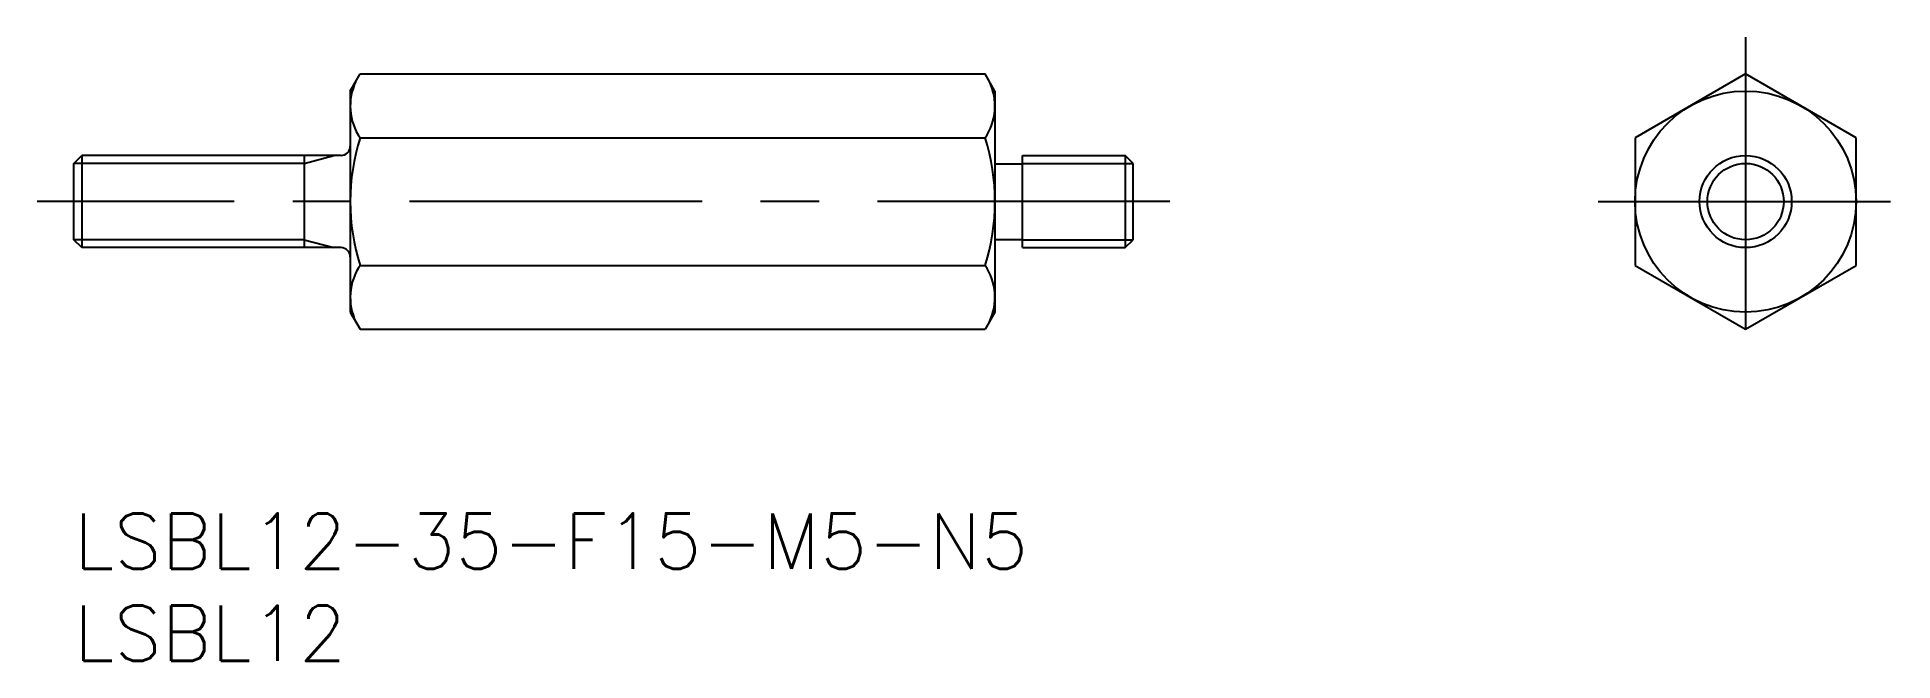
# Model space of a CAD drawing. Extents: x -2 to 99, y -8 to 26.
import ezdxf

# ---------------------------------------------------------------- set-up
doc = ezdxf.new("R2010")
doc.units = 0
doc.header["$LTSCALE"] = 0.5
doc.linetypes.add('CENTER', pattern=[50.8, 31.75, -6.35, 6.35, -6.35])
for name, color, linetype in [('MSM_CENTER', 1, 'CENTER'), ('MSM_CONTINUOUS', 7, 'CONTINUOUS'), ('MSM_NARROW', 5, 'CONTINUOUS'), ('MSM_PART_NUMBER', 7, 'CONTINUOUS')]:
    doc.layers.add(name, color=color, linetype=linetype)
doc.styles.get("Standard").update_dxf_attribs({"font": 'txt.shx', "height": 3, "bigfont": 'bigfont.shx'})

# ---------------------------------------------------------------- blocks, each defined once
blk = doc.blocks.new('*U4')
at = {"layer": 'MSM_PART_NUMBER'}
blk.add_text('LSBL12-35-F15-M5-N5', height=3, dxfattribs=at).set_placement((0, -3))
blk = doc.blocks.new('*U5')
at = {"layer": 'MSM_PART_NUMBER'}
blk.add_text('LSBL12', height=3, dxfattribs=at).set_placement((0, -8))

msp = doc.modelspace()

# ---------------------------------------------------------------- linework, layer by layer
at = {"layer": 'MSM_CENTER'}
for p, q in [((90.75, 25.86), (90.75, 8)), ((59.5, 16.93), (-2, 16.93)), ((82.75, 16.93), (98.75, 16.93))]:
    msp.add_line(p, q, dxfattribs=at)
at = {"layer": 'MSM_CONTINUOUS'}
for p, q in [((15, 22.93), (15.54, 23.86)), ((15.54, 23.86), (49.46, 23.86)), ((50, 22.93), (49.46, 23.86)), ((90.75, 23.86), (84.75, 20.39)), ((96.75, 20.39), (90.75, 23.86)), ((15, 22.93), (15, 10.93)), ((50, 22.93), (50, 10.93)), ((15.54, 20.39), (49.46, 20.39)), ((84.75, 20.39), (84.75, 13.46)), ((96.75, 13.46), (96.75, 20.39)), ((0, 19), (0.43, 19.43)), ((14.5, 19.43), (0.43, 19.43)), ((0.43, 19.43), (0.43, 14.43)), ((12.5, 19.43), (12.5, 14.43)), ((51.5, 19.43), (57.07, 19.43)), ((51.5, 14.43), (51.5, 19.43)), ((57.5, 19), (57.07, 19.43)), ((57.07, 19.43), (57.07, 14.43)), ((0, 14.86), (0, 19)), ((50, 18.98), (51.5, 18.98)), ((57.5, 14.86), (57.5, 19)), ((0.43, 14.43), (0, 14.86)), ((14.5, 14.43), (0.43, 14.43)), ((50, 14.88), (51.5, 14.88)), ((51.5, 14.43), (57.07, 14.43)), ((57.07, 14.43), (57.5, 14.86)), ((15.54, 13.46), (49.46, 13.46)), ((84.75, 13.46), (90.75, 10)), ((90.75, 10), (96.75, 13.46)), ((15, 10.93), (15.54, 10)), ((50, 10.93), (49.46, 10)), ((15.54, 10), (49.46, 10))]:
    msp.add_line(p, q, dxfattribs=at)
for radius in [6, 2.5]:
    msp.add_circle((90.75, 16.93), radius, dxfattribs=at)
for centre, radius, start, end in [((18.07, 22.12), 3.07, 154.3842, 214.3842), ((46.93, 22.12), 3.07, 325.6158, 25.6158), ((26.46, 16.93), 11.46, 162.412, 197.588), ((38.54, 16.93), 11.46, 342.412, 17.588), ((14.5, 19.93), 0.5, 270, 0), ((14.5, 13.93), 0.5, 0, 90), ((18.07, 11.73), 3.07, 145.6158, 205.6158), ((46.93, 11.73), 3.07, 334.3842, 34.3842)]:
    msp.add_arc(centre, radius, start, end, dxfattribs=at)
at = {"layer": 'MSM_NARROW'}
for p, q in [((12.5, 19), (14.1, 19.43)), ((12.5, 19), (0, 19)), ((51.5, 19), (57.5, 19)), ((12.5, 14.86), (0, 14.86)), ((12.5, 14.86), (14.1, 14.43)), ((51.5, 14.86), (57.5, 14.86))]:
    msp.add_line(p, q, dxfattribs=at)
msp.add_circle((90.75, 16.93), 2.07, dxfattribs=at)

# ---------------------------------------------------------------- block references
at = {"layer": 'MSM_CONTINUOUS'}
for name in ['*U4', '*U5']:
    msp.add_blockref(name, (0, 0), dxfattribs=at)

doc.saveas('drawing.dxf')
